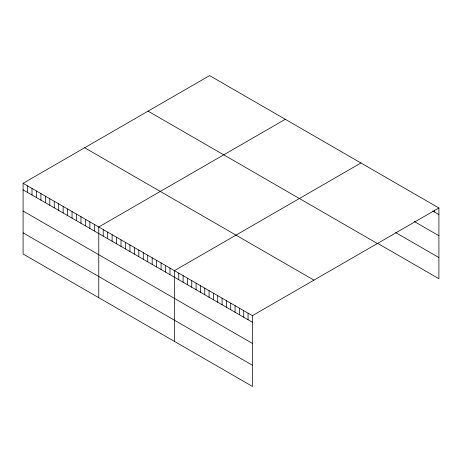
<?xml version="1.0" encoding="UTF-8"?>
<svg xmlns="http://www.w3.org/2000/svg" width="462" height="462" viewBox="0 0 462 462"><rect width="100%" height="100%" fill="white"/><g stroke="black" fill="none" stroke-linecap="round" stroke-linejoin="round"><path stroke-width="0.69" d="M23.1 183.287L252.391 315.667L252.391 386.394L23.1 254.013L23.1 183.287L209.609 75.606L438.9 207.987L438.9 278.713L378.268 243.705M285.273 119.294L98.764 226.975L98.764 297.695M360.943 162.976L174.434 270.657L174.434 341.383M252.391 315.667L438.9 207.987M432.715 210.978L438.9 214.553M414.148 221.437L438.9 235.724M395.588 232.536L438.9 257.542M148.059 111.14L377.35 243.52M84.65 147.753L313.941 280.134M23.1 189.853L252.391 322.233M23.1 211.024L252.391 343.405M23.1 232.842L252.391 365.223M434.569 210.083L434.569 212.052M248.059 313.167L248.059 319.733M243.728 310.666L243.728 317.232M239.397 308.166L239.397 314.732M235.066 305.665L235.066 312.231M230.734 303.164L230.734 309.731M226.403 300.664L226.403 307.23M222.072 298.163L222.072 304.729M217.741 295.663L217.741 302.229M213.409 293.162L213.409 299.728M209.078 290.662L209.078 297.228M204.747 288.161L204.747 294.727M200.416 285.66L200.416 292.227M196.084 283.16L196.084 289.726M191.753 280.659L191.753 287.225M187.422 278.159L187.422 284.725M183.091 275.658L183.091 282.224M178.765 273.158L178.765 279.724M169.981 268.087L169.981 274.653M165.529 265.517L165.529 272.083M161.076 262.947L161.076 269.513M156.63 260.377L156.63 266.944M152.177 257.808L152.177 264.374M147.725 255.238L147.725 261.804M143.278 252.674L143.278 259.234M138.825 250.104L138.825 256.664M134.373 247.534L134.373 254.094M129.92 244.964L129.92 251.524M125.473 242.394L125.473 248.954M121.021 239.824L121.021 246.39M116.568 237.254L116.568 243.821M112.116 234.684L112.116 241.251M107.669 232.115L107.669 238.681M103.217 229.545L103.217 236.111M94.317 224.405L94.317 230.971M89.865 221.835L89.865 228.401M85.412 219.265L85.412 225.831M80.96 216.695L80.96 223.262M76.513 214.125L76.513 220.692M72.06 211.556L72.06 218.122M67.608 208.986L67.608 215.552M63.161 206.416L63.161 212.982M58.709 203.846L58.709 210.412M54.256 201.276L54.256 207.842M49.804 198.706L49.804 205.272M45.357 196.136L45.357 202.703M40.904 193.566L40.904 200.133M36.452 190.997L36.452 197.563M31.999 188.427L31.999 194.993M27.553 185.857L27.553 192.423"/></g></svg>
